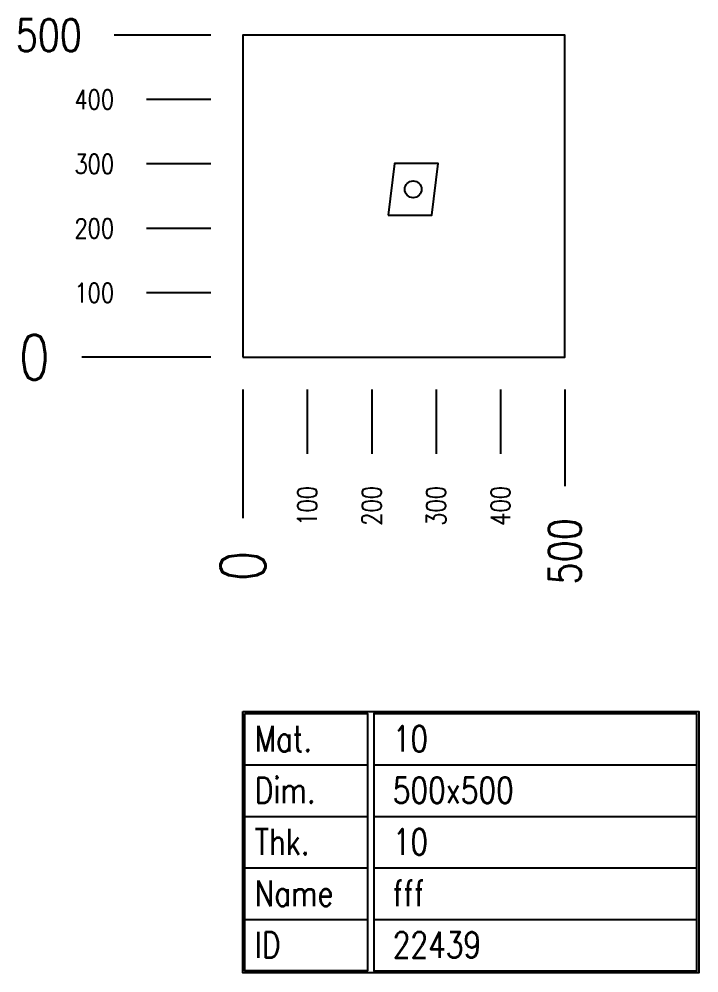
# Model space of a CAD drawing. Header units: millimetres. Extents: x -16874 to 48937, y 0 to 27575.
# Drawn here: x 10367 to 11423, y 3867 to 5348 of the extents above; entities that cross this region are included whole.
import ezdxf
from ezdxf.enums import TextEntityAlignment as Align

# ---------------------------------------------------------------- set-up
doc = ezdxf.new("R2010")
doc.units = ezdxf.units.MM
doc.layers.add('TEXT', color=7, linetype='Continuous')
doc.styles.add('EasyCutStyle', font='romans.shx', dxfattribs={"width": 0.8})

# ---------------------------------------------------------------- blocks, each defined once
blk = doc.blocks.new('LogoSheet_22439')
at = {"color": 7}
for p, q in [((-50, 500), (-200, 500)), ((500, -50), (500, -200))]:
    blk.add_line(p, q, dxfattribs=at)
at = {"color": 2}
for p, q in [((-50, 400), (-150, 400)), ((-50, 300), (-150, 300)), ((-50, 200), (-150, 200)), ((-50, 100), (-150, 100)), ((100, -50), (100, -150)), ((200, -50), (200, -150)), ((300, -50), (300, -150)), ((400, -50), (400, -150))]:
    blk.add_line(p, q, dxfattribs=at)
at = {"color": 1}
for p, q in [((-50, 0), (-250, 0)), ((0, -50), (0, -250)), ((203.4, -553), (705.2, -553)), ((203.4, -633), (705.2, -633)), ((203.4, -713), (705.2, -713)), ((203.4, -793), (705.2, -793)), ((203.4, -873), (705.2, -873))]:
    blk.add_line(p, q, dxfattribs=at)
at = {"color": 5}
for p, q in [((3, -553), (193.4, -553)), ((3, -633), (193.4, -633)), ((3, -713), (193.4, -713)), ((3, -793), (193.4, -793)), ((3, -873), (193.4, -873))]:
    blk.add_line(p, q, dxfattribs=at)
blk.add_line((193.4, -633), (193.4, -953))
blk.add_lwpolyline([(0, -550), (708.2, -550), (708.2, -956), (0, -956)], close=True)
blk.add_lwpolyline([(3, -553), (193.4, -553), (193.4, -953), (3, -953)], close=True, dxfattribs=at)
at = {"color": 1}
blk.add_lwpolyline([(705.2, -553), (203.4, -553), (203.4, -953), (705.2, -953)], close=True, dxfattribs=at)
at = {"color": 7, "style": 'EasyCutStyle', "width": 0.8}
for s, height, p in [('500', 50, (-250, 500)), ('400', 30, (-200, 400)), ('300', 30, (-200, 300)), ('200', 30, (-200, 200)), ('100', 30, (-200, 100)), ('0', 70, (-300, 0))]:
    blk.add_text(s, height=height, dxfattribs=at).set_placement(p, align=Align.MIDDLE_RIGHT)
for s, height, p in [('100', 30, (100, -200)), ('200', 30, (200, -200)), ('300', 30, (300, -200)), ('400', 30, (400, -200)), ('500', 50, (500, -250)), ('0', 70, (0, -300))]:
    blk.add_text(s, height=height, rotation=90, dxfattribs=at).set_placement(p, align=Align.MIDDLE_RIGHT)
at = {"style": 'EasyCutStyle', "width": 0.8}
for tag, p in [('MATERIAL_SHEET', (232.8, -612.4)), ('DIMENSION_SHEET', (232.8, -692.4)), ('THICKNESS_SHEET', (232.8, -772.4)), ('NAME_SHEET', (232.8, -852.4)), ('ID_SHEET', (232.8, -932.4))]:
    blk.add_attdef(tag, p, '', height=40, dxfattribs=at)
at = {"layer": 'TEXT', "color": 251, "style": 'EasyCutStyle', "width": 0.8}
for s, p in [('Mat.', (18.4, -612.4)), ('Dim.', (18.4, -692.4)), ('Thk.', (18.4, -772.4)), ('Name', (18.4, -852.4)), ('ID', (18.4, -932.4))]:
    blk.add_text(s, height=40, dxfattribs=at).set_placement(p)

msp = doc.modelspace()

# ---------------------------------------------------------------- linework, layer by layer
at = {"color": 34, "true_color": 0x945a17}
msp.add_lwpolyline([(10715.1, 4822.7), (11215.1, 4822.7), (11215.1, 5322.7), (10715.1, 5322.7)], close=True, dxfattribs=at)
at = {"color": 2}
msp.add_lwpolyline([(10940.5, 5043.4), (11008.5, 5043.4), (11018.5, 5123.4), (10950.5, 5123.4)], close=True, dxfattribs=at)
at = {"color": 4}
msp.add_circle((10979.5, 5083.4), 13, dxfattribs=at)

# ---------------------------------------------------------------- block references
msp.add_blockref('LogoSheet_22439', (10715.1, 4822.7)).add_auto_attribs({'DIMENSION_SHEET': '500x500', 'THICKNESS_SHEET': '10', 'NAME_SHEET': 'fff', 'ID_SHEET': '22439', 'MATERIAL_SHEET': '10'})

doc.saveas('drawing.dxf')
